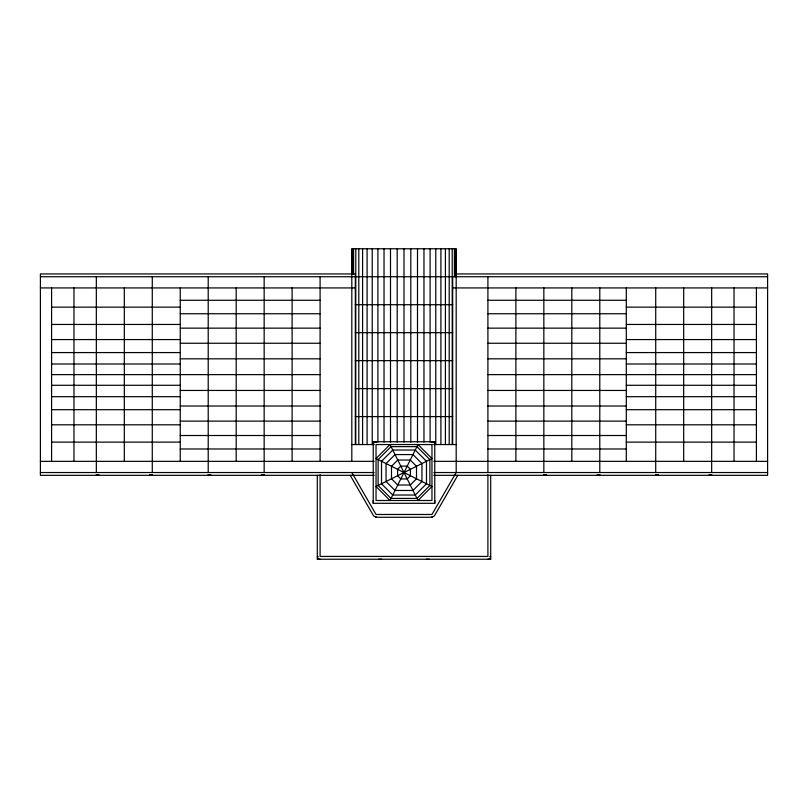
<?xml version="1.0" encoding="UTF-8"?>
<svg xmlns="http://www.w3.org/2000/svg" width="808" height="808" viewBox="0 0 808 808"><rect width="100%" height="100%" fill="white"/><g stroke="black" fill="none" stroke-linecap="round" stroke-linejoin="round"><path stroke-width="1.21" d="M457.803 475.326L434.391 515.878L431.967 517.271L376.033 517.271L373.609 515.878L350.197 475.326M149.48 475.326L150.207 474.599M261.358 475.326L262.085 474.599M317.291 475.326L317.291 559.227L318.019 558.51M373.235 503.293L373.235 441.754L434.765 441.754L434.765 503.293L373.235 503.293L373.235 500.495M434.037 442.481L434.765 441.754M426.371 559.227L429.169 559.227M596.991 475.326L597.708 474.599M708.869 475.326L709.586 474.599M456.187 273.942L767.6 273.942L767.6 475.326L433.734 475.326M40.4 276.74L767.6 276.74M40.4 287.931L355.328 287.931M452.672 287.931L767.6 287.931M180.245 300.273L320.089 300.273M487.911 300.273L626.301 300.273M355.328 304.707L452.672 304.707M51.591 307.141L180.245 307.141M626.301 307.141L756.409 307.141M180.245 313.746L320.089 313.746M487.911 313.746L626.301 313.746M51.591 324.452L180.245 324.452M626.301 324.452L756.409 324.452M180.245 328.149L320.089 328.149M487.911 328.149L626.301 328.149M355.328 332.674L452.672 332.674M51.591 339.572L180.245 339.572M626.301 339.572L756.409 339.572M180.245 343.249L320.089 343.249M487.911 343.249L626.301 343.249M51.591 352.581L180.245 352.581M626.301 352.581L756.409 352.581M180.245 358.823L320.089 358.823M487.911 358.823L626.301 358.823M355.328 360.651L452.672 360.651M51.591 363.994L180.245 363.994M626.301 363.994L756.409 363.994M51.591 374.629L320.089 374.629M487.911 374.629L756.409 374.629M51.591 385.275L180.245 385.275M626.301 385.275L756.409 385.275M355.328 388.618L452.672 388.618M180.245 390.446L320.089 390.446M487.911 390.446L626.301 390.446M51.591 396.688L180.245 396.688M626.301 396.688L756.409 396.688M180.245 406.02L320.089 406.02M487.911 406.02L626.301 406.02M51.591 409.696L180.245 409.696M626.301 409.696L756.409 409.696M355.328 416.585L452.672 416.585M180.245 421.12L320.089 421.12M487.911 421.12L626.301 421.12M51.591 424.806L180.245 424.806M626.301 424.806L756.409 424.806M180.245 435.512L320.089 435.512M487.911 435.512L626.301 435.512M51.591 442.127L180.245 442.127M376.033 442.127L373.599 442.127L373.599 444.551M431.967 442.127L434.401 442.127L434.401 444.551M626.301 442.127L756.409 442.127M351.813 444.551L374.134 444.551M433.866 444.551L456.187 444.551M180.245 448.985L320.089 448.985M487.911 448.985L626.301 448.985M40.4 461.338L374.175 461.338M433.825 461.338L767.6 461.338M40.4 472.529L374.175 472.529M433.825 472.529L767.6 472.529M96.334 474.952L98.768 474.952M149.844 474.952L152.278 474.952M208.212 474.952L210.646 474.952M261.721 474.952L264.155 474.952M543.845 474.952L546.279 474.952M597.354 474.952L599.788 474.952M655.722 474.952L658.156 474.952M709.232 474.952L711.666 474.952M374.266 475.326L40.4 475.326L40.4 273.942L355.328 273.942L355.328 444.551M434.765 500.495L434.765 503.293M317.291 556.429L318.019 556.429M489.981 556.429L490.709 556.429M317.291 559.227L490.709 559.227L490.709 475.326M657.793 474.599L658.52 475.326M545.915 474.599L546.642 475.326M373.235 441.754L373.963 442.481M489.981 558.51L490.709 559.227M381.629 559.227L378.831 559.227M210.292 474.599L211.009 475.326M98.414 474.599L99.132 475.326M351.813 472.529L376.033 514.474L431.967 514.474L456.187 472.529L456.187 248.773L351.813 248.773L351.813 461.338M756.409 287.931L756.409 461.338M734.038 287.931L734.038 461.338M711.666 287.931L711.666 472.529M711.666 474.599L711.666 475.326M683.689 287.931L683.689 461.338M655.722 287.931L655.722 472.529M655.722 474.599L655.722 475.326M626.301 287.931L626.301 461.338M599.788 287.931L599.788 472.529M599.788 474.599L599.788 475.326M571.812 287.931L571.812 461.338M543.845 287.931L543.845 472.529M543.845 474.599L543.845 475.326M515.878 287.931L515.878 461.338M490.335 556.429L490.335 558.863L487.911 559.227M487.911 276.74L487.911 472.529M487.911 474.599L487.911 556.429L320.089 556.429L320.089 474.599M455.742 248.773L455.742 276.74M454.409 248.773L454.409 276.74M452.672 276.74L452.672 444.551M452.217 248.773L452.217 444.551M449.197 248.773L449.197 444.551M445.41 248.773L445.41 444.551M440.905 248.773L440.905 444.551M435.775 248.773L435.775 444.551M431.967 441.754L431.967 442.481M431.967 516.554L431.967 517.271M430.098 248.773L430.098 442.127M423.968 248.773L423.968 442.127M417.504 248.773L417.504 442.127M410.807 248.773L410.807 442.127M404 248.773L404 442.127M397.193 248.773L397.193 442.127M390.496 248.773L390.496 442.127M384.032 248.773L384.032 442.127M377.902 248.773L377.902 442.127M376.033 441.754L376.033 442.481M376.033 516.554L376.033 517.271M372.225 248.773L372.225 444.551M367.095 248.773L367.095 444.551M362.59 248.773L362.59 444.551M358.803 248.773L358.803 444.551M355.783 248.773L355.783 444.551M353.591 248.773L353.591 274.306M352.258 248.773L352.258 274.306M320.089 276.74L320.089 461.338M320.089 559.227L317.665 558.863L317.665 556.429M292.122 287.931L292.122 461.338M264.155 276.74L264.155 472.529M264.155 474.599L264.155 475.326M236.189 287.931L236.189 461.338M208.212 276.74L208.212 472.529M208.212 474.599L208.212 475.326M180.245 287.931L180.245 461.338M152.278 276.74L152.278 472.529M152.278 474.599L152.278 475.326M124.311 287.931L124.311 461.338M96.334 276.74L96.334 472.529M96.334 474.599L96.334 475.326M73.962 287.931L73.962 461.338M51.591 287.931L51.591 461.338M417.989 444.551L390.011 500.495L376.033 486.507L431.967 458.54L417.989 444.551M390.011 444.551L376.033 458.54L431.967 486.507L417.989 500.495L390.011 444.551M391.052 446.632L378.114 459.58L378.114 485.467L391.052 498.415L416.948 498.415L429.886 485.467L429.886 459.58L416.948 446.632L391.052 446.632M392.759 450.036L381.507 461.277L381.507 483.77L392.759 495.021L415.241 495.021L426.493 483.77L426.493 461.277L415.241 450.036L392.759 450.036M395.021 454.571L386.052 463.55L386.052 481.497L395.021 490.476L412.979 490.476L421.948 481.497L421.948 463.55L412.979 454.571L395.021 454.571M397.748 460.025L391.496 466.277L391.496 478.77L397.748 485.022L410.252 485.022L416.504 478.77L416.504 466.277L410.252 460.025L397.748 460.025M400.798 466.115L397.587 469.317L397.587 475.73L400.798 478.942L407.202 478.942L410.413 475.73L410.413 469.317L407.202 466.115L400.798 466.115M431.967 444.551L376.033 444.551L376.033 500.495L431.967 500.495L431.967 444.551"/></g></svg>
